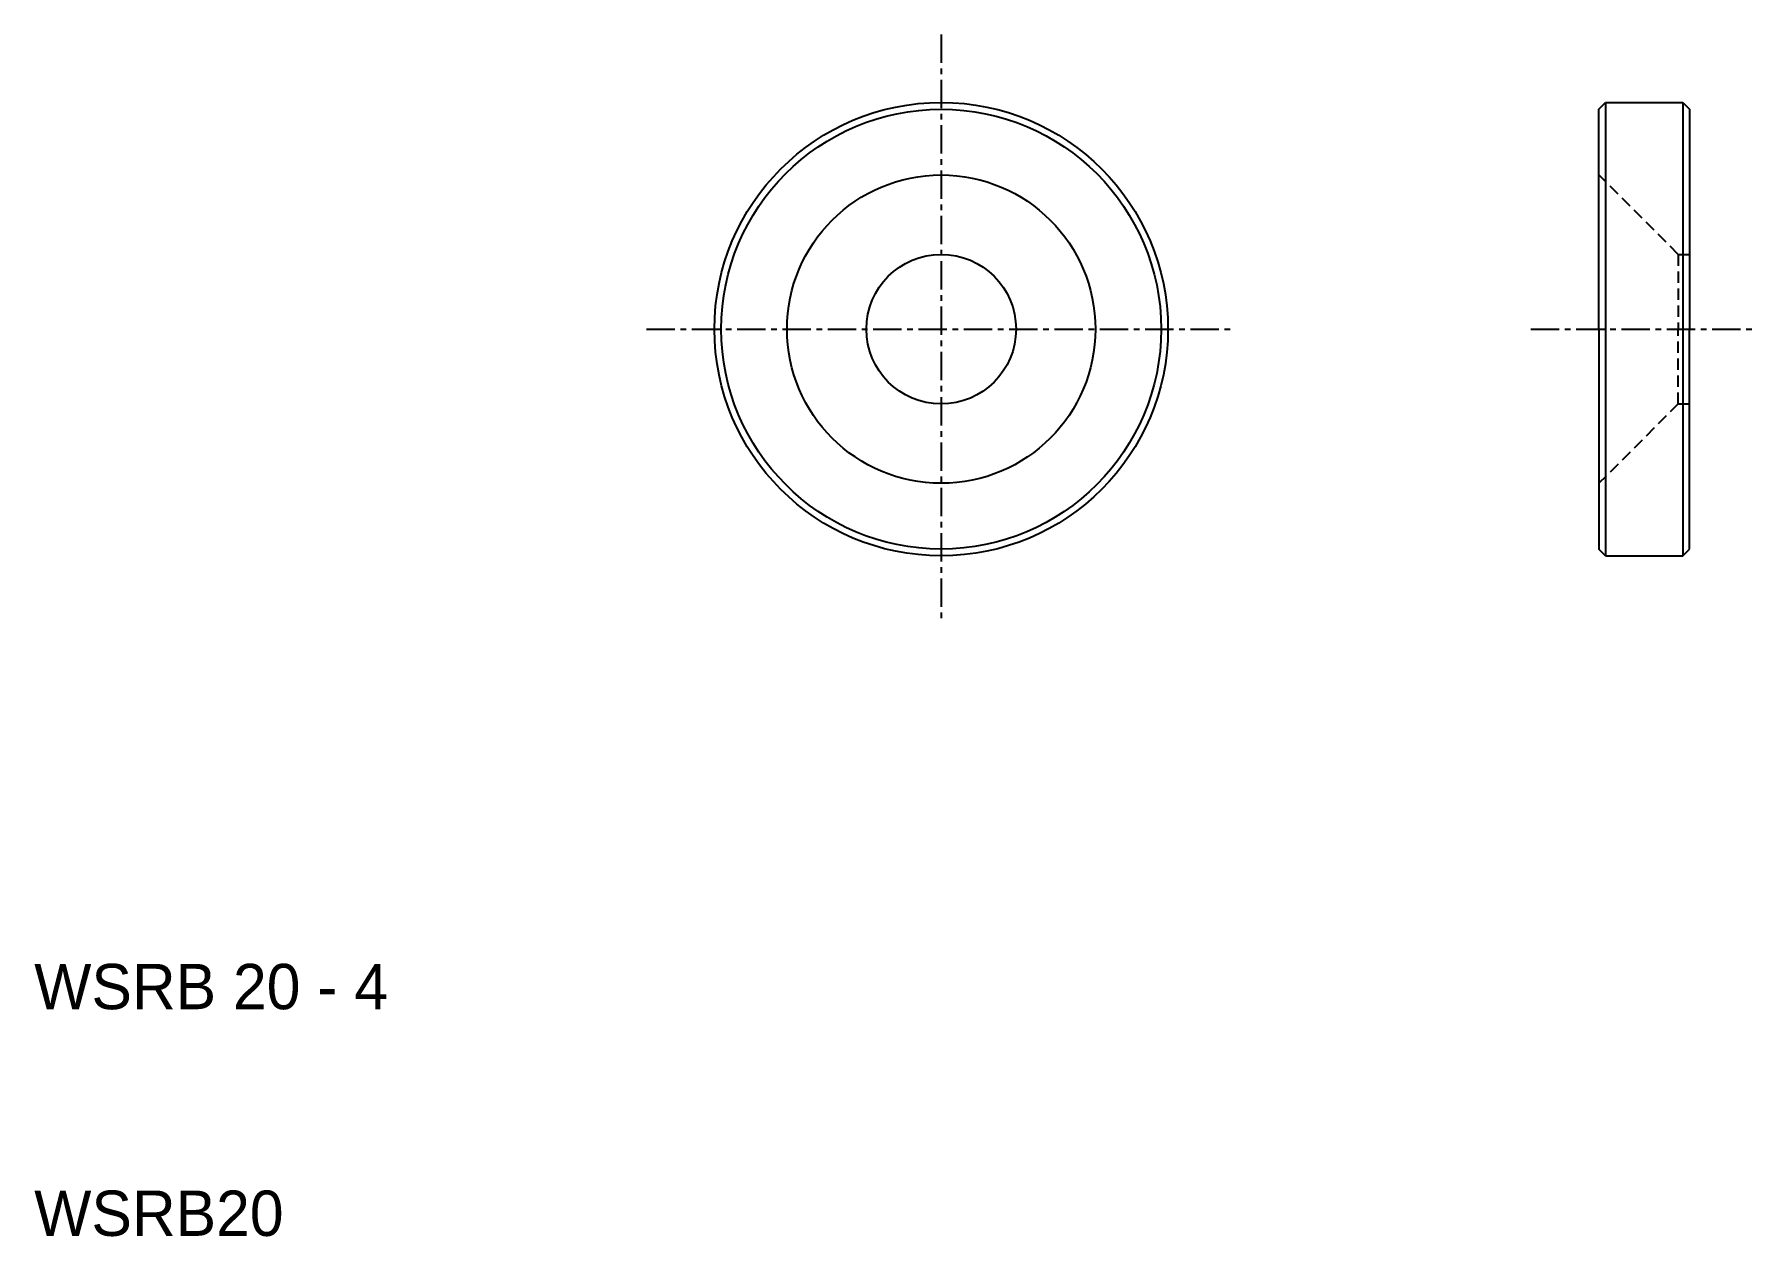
# Model space of a CAD drawing. Extents: x 10 to 86, y 10 to 63.
import ezdxf

# ---------------------------------------------------------------- set-up
doc = ezdxf.new("R2010")
doc.units = 0
doc.linetypes.add('CENTER', pattern=[2, 1.25, -0.25, 0.25, -0.25])
doc.linetypes.add('DASHED', pattern=[0.75, 0.5, -0.25])
doc.layers.get('0').update_dxf_attribs({"linetype": 'CONTINUOUS'})
doc.layers.add('CENTER', color=1, linetype='CENTER')

msp = doc.modelspace()

# ---------------------------------------------------------------- linework, layer by layer
at = {"color": 7, "linetype": 'CONTINUOUS'}
for p, q in [((79, 59.7), (79.3, 60)), ((79, 50), (79, 59.7)), ((79.3, 60), (79.3, 40)), ((79.3, 60), (82.7, 60)), ((82.7, 60), (82.7, 40)), ((82.7, 60), (83, 59.7)), ((83, 59.7), (83, 50)), ((79, 50), (79, 40.3)), ((83, 40.3), (83, 50)), ((79.3, 40), (79, 40.3)), ((82.7, 40), (83, 40.3)), ((79.3, 40), (82.7, 40))]:
    msp.add_line(p, q, dxfattribs=at)
at = {"color": 3, "linetype": 'DASHED'}
for p, q in [((82.5, 53.3), (79, 56.8)), ((82.5, 53.3), (83, 53.3)), ((82.5, 53.3), (82.5, 50)), ((82.5, 46.7), (82.5, 50)), ((82.5, 46.7), (79, 43.2)), ((82.5, 46.7), (83, 46.7))]:
    msp.add_line(p, q, dxfattribs=at)
at = {"color": 7, "linetype": 'CONTINUOUS'}
for radius in [10, 9.7, 6.8, 3.3]:
    msp.add_circle((50, 50), radius, dxfattribs=at)
at = {"layer": 'CENTER', "color": 1, "linetype": 'CENTER'}
for p, q in [((50, 63), (50, 37)), ((37, 50), (63, 50)), ((76, 50), (86, 50))]:
    msp.add_line(p, q, dxfattribs=at)

# ---------------------------------------------------------------- texts
at = {"color": 7, "linetype": 'CONTINUOUS'}
for s, p in [('WSRB 20 - 4', (10, 20)), ('WSRB20', (10, 10))]:
    msp.add_text(s, height=2, dxfattribs=at).set_placement(p)

doc.saveas('drawing.dxf')
